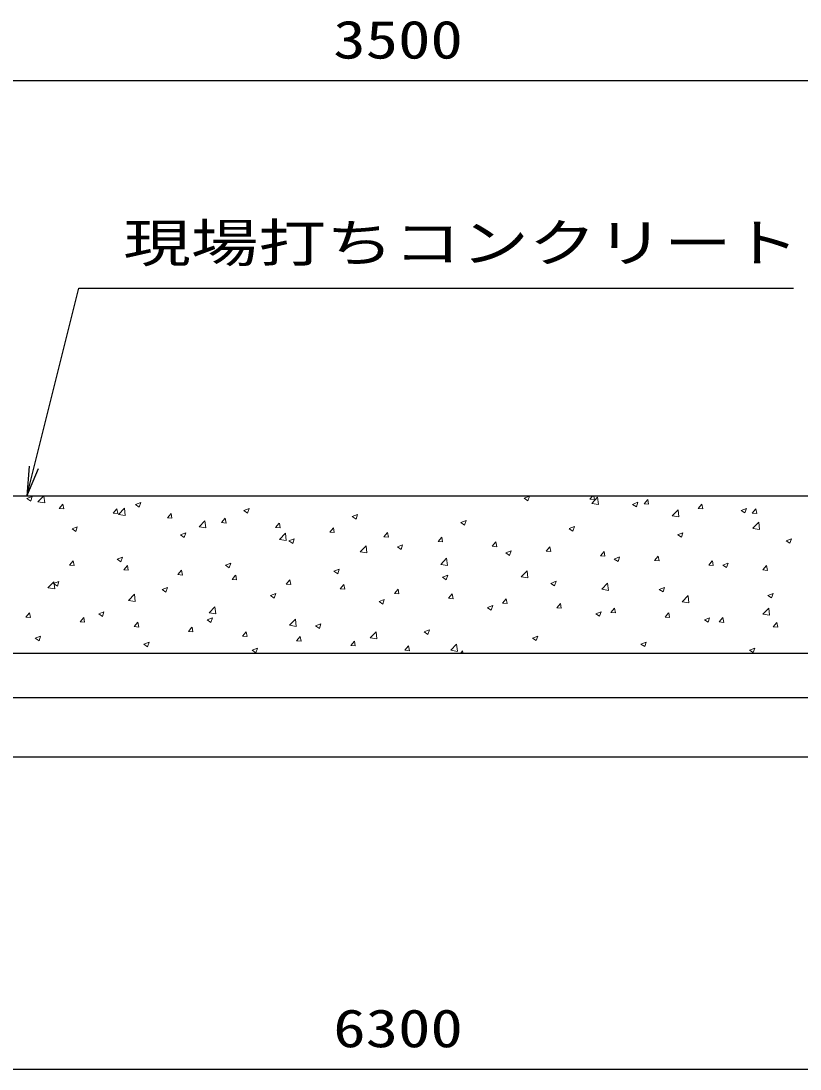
# Model space of a CAD drawing. Units: millimetres at full size. Extents: x 0 to 42050, y 0 to 29700.
# Drawn here: x 32256 to 34878, y 12370 to 15900 of the extents above; entities that cross this region are included whole.
import ezdxf
from ezdxf.enums import TextEntityAlignment as Align

# ---------------------------------------------------------------- set-up
doc = ezdxf.new("R2010")
doc.units = ezdxf.units.MM
for name, color, linetype, lineweight in [('D-DCR-HCHn', 4, 'Continuous', 9), ('D-STR-DIM', 7, 'Continuous', 25), ('D-STR-STRn', 1, 'Continuous', 25), ('D-STR-TXT', 7, 'Continuous', 25)]:
    doc.layers.add(name, color=color, linetype=linetype, lineweight=lineweight)
doc.styles.add('ＭＳ ゴシック', font='')
doc.styles.get('ＭＳ ゴシック').set_extended_font_data('MS Gothic')

# ---------------------------------------------------------------- blocks, each defined once
blk = doc.blocks.new('open_arrow')
at = {"color": 0, "linetype": 'Continuous', "lineweight": -2}
blk.add_lwpolyline([(7.5, 1.25), (0, 0), (7.5, -1.25)], dxfattribs=at)

msp = doc.modelspace()

# ---------------------------------------------------------------- linework, layer by layer
at = {"layer": 'D-DCR-HCHn'}
for p, q in [((32275.934, 14291.796), (32293.719, 14298.623)), ((32288.609, 14283.24), (32293.759, 14298.589)), ((32313.02, 14280.132), (32332.083, 14300)), ((32335.616, 14276.594), (32332.893, 14300)), ((33949.476, 14292.348), (33967.261, 14299.175)), ((33962.148, 14283.794), (33967.299, 14299.143)), ((34170.879, 14289.846), (34179.399, 14300)), ((34186.168, 14288.415), (34184.031, 14300)), ((32275.96, 14291.759), (32288.594, 14283.237)), ((32313.048, 14280.074), (32335.638, 14276.571)), ((32384.276, 14258.18), (32396.521, 14272.773)), ((32399.571, 14256.761), (32396.634, 14272.683)), ((32640.965, 14271.453), (32658.75, 14278.28)), ((32640.991, 14271.416), (32653.625, 14262.894)), ((32653.64, 14262.898), (32658.79, 14278.247)), ((33949.5, 14292.312), (33962.134, 14283.79)), ((34170.877, 14289.832), (34186.059, 14288.504)), ((34176.898, 14275.304), (34196.682, 14295.923)), ((34176.927, 14275.243), (34199.517, 14271.739)), ((34199.494, 14271.766), (34196.688, 14295.888)), ((34314.507, 14272.006), (34332.292, 14278.832)), ((34314.53, 14271.97), (34327.165, 14263.447)), ((34327.179, 14263.452), (34332.329, 14278.801)), ((34353.061, 14273.893), (34368.243, 14272.565)), ((34353.064, 14273.907), (34365.309, 14288.5)), ((34368.352, 14272.475), (34365.415, 14288.396)), ((34535.248, 14257.968), (34547.493, 14272.561)), ((34550.535, 14256.535), (34547.599, 14272.456)), ((32384.279, 14258.166), (32399.461, 14256.838)), ((32566.46, 14242.241), (32578.706, 14256.834)), ((32566.463, 14242.227), (32581.645, 14240.899)), ((32581.754, 14240.821), (32578.818, 14256.742)), ((32584.099, 14238.09), (32603.883, 14258.709)), ((32584.127, 14238.032), (32606.717, 14234.528)), ((32606.695, 14234.551), (32603.888, 14258.674)), ((32748.645, 14226.302), (32760.89, 14240.895)), ((32748.647, 14226.288), (32763.829, 14224.96)), ((32763.938, 14224.881), (32761.002, 14240.802)), ((33005.997, 14251.11), (33023.781, 14257.937)), ((33006.021, 14251.074), (33018.656, 14242.552)), ((33018.67, 14242.556), (33023.821, 14257.905)), ((33371.028, 14230.768), (33388.813, 14237.595)), ((33371.052, 14230.732), (33383.687, 14222.21)), ((33383.701, 14222.213), (33388.851, 14237.562)), ((34447.977, 14233.262), (34467.761, 14253.881)), ((34448.006, 14233.2), (34470.596, 14229.697)), ((34470.573, 14229.723), (34467.767, 14253.846)), ((34535.245, 14257.954), (34550.427, 14256.626)), ((34679.539, 14251.663), (34697.323, 14258.49)), ((34679.561, 14251.627), (34692.196, 14243.105)), ((34692.21, 14243.109), (34697.36, 14258.458)), ((34717.429, 14242.015), (34732.611, 14240.687)), ((34717.433, 14242.029), (34729.678, 14256.622)), ((34732.719, 14240.594), (34729.782, 14256.516)), ((32427.549, 14189.53), (32445.334, 14196.357)), ((32440.223, 14180.975), (32445.373, 14196.324)), ((32855.178, 14196.048), (32874.962, 14216.666)), ((32855.206, 14195.989), (32877.796, 14192.485)), ((32877.774, 14192.509), (32874.967, 14216.631)), ((32930.83, 14210.363), (32943.075, 14224.956)), ((32930.831, 14210.349), (32946.013, 14209.021)), ((32946.122, 14208.94), (32943.185, 14224.862)), ((33113.014, 14194.424), (33125.26, 14209.017)), ((33113.015, 14194.41), (33128.197, 14193.082)), ((33128.306, 14193), (33125.369, 14208.921)), ((33295.199, 14178.485), (33307.444, 14193.078)), ((33310.49, 14177.06), (33307.553, 14192.981)), ((33736.059, 14210.425), (33753.844, 14217.252)), ((33736.083, 14210.389), (33748.718, 14201.867)), ((33748.732, 14201.871), (33753.882, 14217.22)), ((34101.091, 14190.083), (34118.876, 14196.91)), ((34113.763, 14181.529), (34118.913, 14196.878)), ((34719.056, 14191.22), (34738.84, 14211.839)), ((34719.086, 14191.157), (34741.675, 14187.654)), ((34741.652, 14187.681), (34738.846, 14211.803)), ((32427.574, 14189.494), (32440.209, 14180.972)), ((32792.58, 14169.188), (32810.365, 14176.014)), ((32792.605, 14169.151), (32805.24, 14160.629)), ((32805.254, 14160.633), (32810.404, 14175.982)), ((33126.257, 14154.005), (33146.041, 14174.624)), ((33148.853, 14150.467), (33146.047, 14174.589)), ((33157.612, 14148.845), (33175.396, 14155.672)), ((33170.285, 14140.29), (33175.435, 14155.639)), ((33295.199, 14178.471), (33310.381, 14177.143)), ((33477.383, 14162.532), (33492.565, 14161.203)), ((33477.384, 14162.546), (33489.629, 14177.139)), ((33492.674, 14161.119), (33489.737, 14177.041)), ((33659.568, 14146.607), (33671.814, 14161.2)), ((33674.857, 14145.179), (33671.921, 14161.101)), ((34101.114, 14190.047), (34113.748, 14181.525)), ((34466.122, 14169.74), (34483.907, 14176.567)), ((34466.145, 14169.704), (34478.779, 14161.182)), ((34478.794, 14161.187), (34483.944, 14176.536)), ((34831.154, 14149.397), (34848.938, 14156.224)), ((34843.824, 14140.844), (34848.974, 14156.193)), ((33126.286, 14153.946), (33148.875, 14150.443)), ((33157.636, 14148.809), (33170.27, 14140.287)), ((33397.336, 14111.963), (33417.12, 14132.582)), ((33419.932, 14108.424), (33417.126, 14132.547)), ((33522.643, 14128.502), (33540.428, 14135.329)), ((33522.667, 14128.466), (33535.301, 14119.944)), ((33535.315, 14119.948), (33540.466, 14135.297)), ((33659.567, 14146.593), (33674.749, 14145.264)), ((33841.751, 14130.654), (33856.933, 14129.325)), ((33841.753, 14130.667), (33853.998, 14145.261)), ((33857.041, 14129.239), (33854.105, 14145.16)), ((34023.938, 14114.728), (34036.183, 14129.321)), ((34039.225, 14113.299), (34036.288, 14129.22)), ((34831.176, 14149.362), (34843.81, 14140.84)), ((32579.164, 14087.265), (32596.948, 14094.092)), ((32579.189, 14087.229), (32591.823, 14078.706)), ((32591.837, 14078.71), (32596.988, 14094.059)), ((33397.365, 14111.903), (33419.955, 14108.4)), ((33668.415, 14069.921), (33688.199, 14090.539)), ((33691.011, 14066.382), (33688.205, 14090.505)), ((33887.674, 14108.16), (33905.459, 14114.987)), ((33887.697, 14108.124), (33900.332, 14099.602)), ((33900.346, 14099.606), (33905.496, 14114.955)), ((34023.935, 14114.715), (34039.117, 14113.386)), ((34206.12, 14098.776), (34221.302, 14097.447)), ((34206.122, 14098.789), (34218.368, 14113.382)), ((34221.409, 14097.358), (34218.472, 14113.28)), ((34252.706, 14087.817), (34270.49, 14094.644)), ((34252.728, 14087.782), (34265.363, 14079.259)), ((34265.377, 14079.264), (34270.527, 14094.613)), ((34388.307, 14082.85), (34400.552, 14097.443)), ((34403.593, 14081.418), (34400.656, 14097.339)), ((32419.519, 14067.123), (32431.764, 14081.716)), ((32419.521, 14067.109), (32434.703, 14065.781)), ((32434.812, 14065.704), (32431.875, 14081.626)), ((32601.704, 14051.184), (32613.949, 14065.777)), ((32601.706, 14051.17), (32616.888, 14049.842)), ((32616.996, 14049.764), (32614.059, 14065.685)), ((32783.889, 14035.245), (32796.134, 14049.838)), ((32799.18, 14033.824), (32796.243, 14049.745)), ((32944.195, 14066.922), (32961.98, 14073.749)), ((32944.219, 14066.886), (32956.854, 14058.364)), ((32956.868, 14058.368), (32962.018, 14073.717)), ((33309.227, 14046.579), (33327.011, 14053.406)), ((33321.899, 14038.025), (33327.049, 14053.374)), ((33668.444, 14069.861), (33691.034, 14066.357)), ((34388.304, 14082.837), (34403.486, 14081.508)), ((34570.488, 14066.897), (34585.67, 14065.569)), ((34570.492, 14066.911), (34582.737, 14081.504)), ((34585.777, 14065.478), (34582.84, 14081.399)), ((34617.737, 14067.474), (34635.522, 14074.301)), ((34617.759, 14067.439), (34630.394, 14058.917)), ((34630.408, 14058.921), (34635.558, 14074.27)), ((34752.672, 14050.958), (34767.854, 14049.63)), ((34752.676, 14050.972), (34764.922, 14065.565)), ((34767.961, 14049.537), (34765.024, 14065.459)), ((32783.89, 14035.231), (32799.072, 14033.903)), ((32966.073, 14019.306), (32978.318, 14033.899)), ((32966.074, 14019.292), (32981.256, 14017.964)), ((32981.363, 14017.883), (32978.427, 14033.805)), ((33148.258, 14003.367), (33160.503, 14017.96)), ((33163.547, 14001.943), (33160.611, 14017.864)), ((33309.25, 14046.544), (33321.885, 14038.022)), ((33674.258, 14026.237), (33692.043, 14033.064)), ((33674.281, 14026.201), (33686.916, 14017.679)), ((33686.93, 14017.683), (33692.08, 14033.032)), ((33939.494, 14027.878), (33959.278, 14048.497)), ((33939.523, 14027.818), (33962.113, 14024.314)), ((33962.09, 14024.34), (33959.284, 14048.462)), ((32346.695, 13990.664), (32366.478, 14011.283)), ((32346.723, 13990.607), (32369.313, 13987.103)), ((32365.747, 14005.342), (32383.532, 14012.169)), ((32365.772, 14005.306), (32378.407, 13996.784)), ((32369.29, 13987.126), (32366.484, 14011.248)), ((32378.421, 13996.787), (32383.571, 14012.136)), ((32730.779, 13984.999), (32748.563, 13991.826)), ((32730.803, 13984.963), (32743.438, 13976.441)), ((32743.452, 13976.445), (32748.602, 13991.794)), ((33148.258, 14003.353), (33163.44, 14002.025)), ((33330.442, 13987.414), (33345.624, 13986.086)), ((33330.443, 13987.428), (33342.688, 14002.021)), ((33345.731, 13986.003), (33342.794, 14001.924)), ((33512.627, 13971.489), (33524.872, 13986.082)), ((33527.915, 13970.062), (33524.978, 13985.984)), ((34039.289, 14005.894), (34057.074, 14012.721)), ((34039.312, 14005.859), (34051.946, 13997.337)), ((34051.961, 13997.341), (34057.111, 14012.69)), ((34210.573, 13985.836), (34230.357, 14006.455)), ((34210.602, 13985.775), (34233.192, 13982.271)), ((34233.169, 13982.298), (34230.363, 14006.42)), ((34404.321, 13985.552), (34422.105, 13992.378)), ((34404.343, 13985.516), (34416.977, 13976.994)), ((34416.991, 13976.999), (34422.141, 13992.348)), ((32617.774, 13948.621), (32637.557, 13969.24)), ((32617.802, 13948.564), (32640.392, 13945.06)), ((32640.369, 13945.083), (32637.563, 13969.206)), ((33095.81, 13964.656), (33113.595, 13971.483)), ((33095.834, 13964.621), (33108.468, 13956.099)), ((33108.482, 13956.102), (33113.633, 13971.451)), ((33460.841, 13944.314), (33478.626, 13951.141)), ((33460.865, 13944.278), (33473.499, 13935.756)), ((33473.513, 13935.76), (33478.663, 13951.109)), ((33512.626, 13971.475), (33527.808, 13970.147)), ((33694.81, 13955.536), (33709.992, 13954.208)), ((33694.812, 13955.55), (33707.057, 13970.143)), ((33710.099, 13954.122), (33707.162, 13970.044)), ((33876.997, 13939.611), (33889.242, 13954.204)), ((33892.283, 13938.182), (33889.346, 13954.103)), ((34481.652, 13943.794), (34501.436, 13964.412)), ((34504.248, 13940.255), (34501.442, 13964.378)), ((34769.352, 13965.209), (34787.137, 13972.036)), ((34769.373, 13965.174), (34782.008, 13956.652)), ((34782.022, 13956.656), (34787.172, 13972.005)), ((32517.362, 13903.076), (32535.147, 13909.903)), ((32530.035, 13894.522), (32535.185, 13909.871)), ((32888.853, 13906.579), (32908.637, 13927.198)), ((32911.449, 13903.041), (32908.642, 13927.164)), ((33825.873, 13923.971), (33843.657, 13930.798)), ((33825.895, 13923.936), (33838.53, 13915.414)), ((33838.544, 13915.418), (33843.694, 13930.767)), ((33876.994, 13939.597), (33892.176, 13938.269)), ((34059.178, 13923.658), (34074.36, 13922.33)), ((34059.181, 13923.671), (34071.426, 13938.265)), ((34074.467, 13922.242), (34071.53, 13938.163)), ((34190.904, 13903.629), (34208.689, 13910.456)), ((34203.575, 13895.076), (34208.725, 13910.425)), ((34241.366, 13907.732), (34253.611, 13922.326)), ((34256.65, 13906.301), (34253.714, 13922.223)), ((34481.681, 13943.732), (34504.271, 13940.229)), ((34752.731, 13901.751), (34772.515, 13922.37)), ((34775.327, 13898.213), (34772.521, 13922.335)), ((32272.578, 13892.006), (32284.823, 13906.599)), ((32272.58, 13891.992), (32287.762, 13890.663)), ((32287.869, 13890.587), (32284.933, 13906.509)), ((32454.763, 13876.066), (32467.008, 13890.66)), ((32454.764, 13876.053), (32469.946, 13874.724)), ((32470.053, 13874.647), (32467.117, 13890.569)), ((32517.387, 13903.041), (32530.021, 13894.518)), ((32636.947, 13860.127), (32649.192, 13874.72)), ((32652.237, 13858.707), (32649.3, 13874.628)), ((32882.394, 13882.734), (32900.178, 13889.56)), ((32882.417, 13882.698), (32895.052, 13874.176)), ((32888.881, 13906.521), (32911.471, 13903.017)), ((32895.066, 13874.18), (32900.216, 13889.529)), ((33159.932, 13864.537), (33179.716, 13885.156)), ((33182.528, 13860.999), (33179.721, 13885.121)), ((34190.926, 13903.594), (34203.561, 13895.071)), ((34241.362, 13907.719), (34256.544, 13906.391)), ((34423.546, 13891.78), (34438.728, 13890.452)), ((34423.551, 13891.793), (34435.796, 13906.386)), ((34438.834, 13890.361), (34435.897, 13906.282)), ((34555.935, 13883.286), (34573.72, 13890.113)), ((34555.957, 13883.251), (34568.592, 13874.729)), ((34568.606, 13874.733), (34573.756, 13890.082)), ((34605.731, 13875.841), (34620.913, 13874.513)), ((34605.735, 13875.854), (34617.98, 13890.447)), ((34621.018, 13874.421), (34618.081, 13890.342)), ((34752.76, 13901.689), (34775.35, 13898.186)), ((34787.92, 13859.915), (34800.165, 13874.508)), ((34803.202, 13858.48), (34800.265, 13874.402)), ((32636.948, 13860.114), (32652.13, 13858.785)), ((32819.132, 13844.188), (32831.377, 13858.781)), ((32819.132, 13844.175), (32834.314, 13842.846)), ((32834.421, 13842.767), (32831.484, 13858.688)), ((33001.317, 13828.249), (33013.562, 13842.842)), ((33016.605, 13826.826), (33013.668, 13842.748)), ((33159.96, 13864.478), (33182.55, 13860.975)), ((33247.425, 13862.391), (33265.21, 13869.218)), ((33247.448, 13862.356), (33260.083, 13853.834)), ((33260.097, 13853.837), (33265.247, 13869.186)), ((33431.011, 13822.494), (33450.795, 13843.113)), ((33453.607, 13818.957), (33450.8, 13843.079)), ((33612.456, 13842.048), (33630.241, 13848.875)), ((33612.479, 13842.013), (33625.114, 13833.491)), ((33625.128, 13833.495), (33630.278, 13848.844)), ((34787.915, 13859.902), (34803.097, 13858.574)), ((32303.946, 13821.153), (32321.73, 13827.98)), ((32303.97, 13821.118), (32316.605, 13812.596)), ((32316.619, 13812.599), (32321.769, 13827.948)), ((32668.977, 13800.811), (32686.762, 13807.638)), ((32681.65, 13792.257), (32686.8, 13807.606)), ((33001.317, 13828.236), (33016.499, 13826.907)), ((33183.501, 13812.31), (33195.746, 13826.903)), ((33183.501, 13812.297), (33198.683, 13810.968)), ((33198.789, 13810.886), (33195.852, 13826.807)), ((33365.686, 13796.371), (33377.931, 13810.964)), ((33380.972, 13794.946), (33378.036, 13810.867)), ((33431.039, 13822.435), (33453.629, 13818.932)), ((33977.488, 13821.706), (33995.272, 13828.533)), ((33977.51, 13821.671), (33990.144, 13813.149)), ((33990.158, 13813.153), (33995.309, 13828.502)), ((34342.519, 13801.363), (34360.304, 13808.19)), ((34355.189, 13792.811), (34360.339, 13808.16)), ((32669.001, 13800.775), (32681.636, 13792.253)), ((33034.008, 13780.468), (33051.793, 13787.295)), ((33034.032, 13780.433), (33046.666, 13771.911)), ((33046.68, 13771.915), (33051.83, 13787.264)), ((33365.685, 13796.357), (33380.867, 13795.029)), ((33547.869, 13780.418), (33563.051, 13779.09)), ((33547.871, 13780.432), (33560.116, 13795.025)), ((33563.156, 13779.005), (33560.22, 13794.927)), ((33702.09, 13780.452), (33721.874, 13801.071)), ((33702.118, 13780.393), (33724.708, 13776.889)), ((33724.686, 13776.914), (33721.88, 13801.037)), ((33734.676, 13770), (33742.3, 13779.086)), ((33744.061, 13770), (33742.403, 13778.987)), ((34342.541, 13801.328), (34355.175, 13792.806)), ((34707.55, 13781.021), (34725.335, 13787.847)), ((34707.571, 13780.986), (34720.206, 13772.464)), ((34720.22, 13772.468), (34725.37, 13787.817))]:
    msp.add_line(p, q, dxfattribs=at)
at = {"layer": 'D-STR-DIM'}
for p, q in [((31775, 15700), (35275, 15700)), ((30375, 12370), (36675, 12370))]:
    msp.add_line(p, q, dxfattribs=at)
at = {"layer": 'D-STR-STRn'}
for p, q in [((35975, 14300), (31075, 14300)), ((36775, 13770), (30275, 13770)), ((36775, 13620), (30275, 13620)), ((36775, 13420), (30275, 13420))]:
    msp.add_line(p, q, dxfattribs=at)
at = {"layer": 'D-STR-TXT'}
msp.add_lwpolyline([(32275, 14300), (32450, 15000), (32550, 15000), (34856.345, 15000)], dxfattribs=at)

# ---------------------------------------------------------------- block references
at = {"layer": 'D-STR-TXT', "xscale": 13.3, "yscale": 13.3, "rotation": 76}
msp.add_blockref('open_arrow', (32275, 14300), dxfattribs=at)

# ---------------------------------------------------------------- texts
at = {"layer": 'D-STR-DIM', "style": 'ＭＳ ゴシック', "width": 1.25}
for s, p in [('3500', (33525, 15837.5)), ('6300', (33525, 12507.5))]:
    msp.add_text(s, height=128.3, dxfattribs=at).set_placement(p, align=Align.MIDDLE_CENTER)
at = {"layer": 'D-STR-TXT', "style": 'ＭＳ ゴシック', "width": 1.3}
msp.add_text('現場打ちコンクリート', height=128.3, dxfattribs=at).set_placement((32600, 15050), align=Align.BOTTOM_LEFT)

doc.saveas('drawing.dxf')
